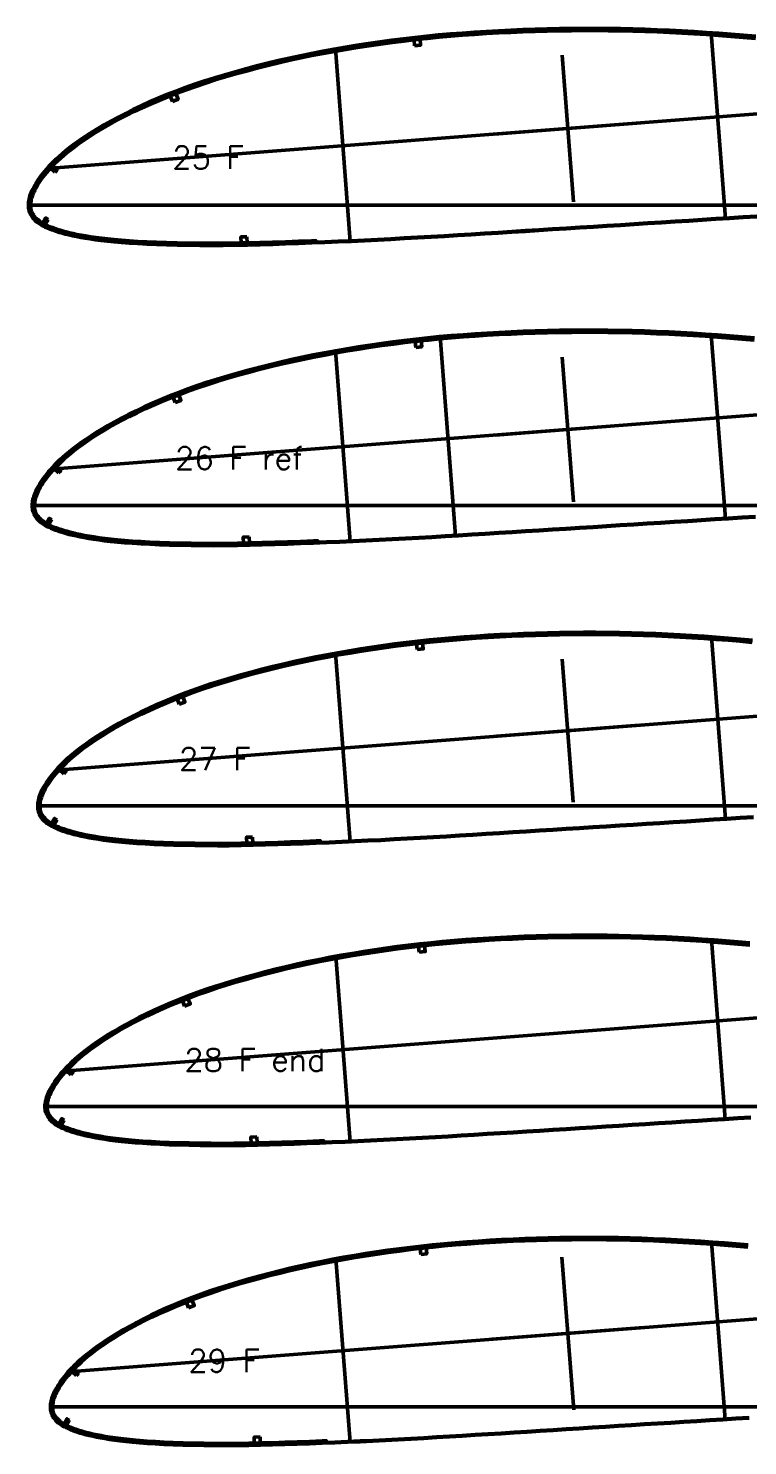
# Model space of a CAD drawing. Header units: metres. Extents: x -405 to 675, y -15418 to 133.
# Drawn here: x -359 to 120, y -5626 to -4682 of the extents above; entities that cross this region are included whole.
import ezdxf

# ---------------------------------------------------------------- set-up
doc = ezdxf.new("R2010")
doc.units = ezdxf.units.M
for name, color, linetype, lineweight in [('FoilLayer', 7, 'Continuous', 50), ('RefFoilLayer', 7, 'Continuous', 50), ('StringerLayer', 7, 'Continuous', 50), ('SubLayer', 7, 'Continuous', 50), ('TextLayer', 7, 'Continuous', 50)]:
    doc.layers.add(name, color=color, linetype=linetype, lineweight=lineweight)
doc.styles.add('MSゴシック', font='romans')

msp = doc.modelspace()

# ---------------------------------------------------------------- linework, layer by layer
at = {"layer": 'FoilLayer'}
for points in [[(124.89, -4689.15), (116.68, -4688.42), (108.48, -4687.74), (100.28, -4687.11), (92.09, -4686.53), (83.91, -4686.01), (75.74, -4685.54), (67.58, -4685.13), (59.43, -4684.78), (51.29, -4684.48), (43.15, -4684.24), (35.02, -4684.06), (26.9, -4683.93), (18.78, -4683.87), (10.67, -4683.86), (2.55, -4683.92), (-5.57, -4684.03), (-13.67, -4684.19), (-21.77, -4684.41), (-29.85, -4684.69), (-37.92, -4685.03), (-45.97, -4685.43), (-54.01, -4685.89), (-62.02, -4686.4), (-69.99, -4686.97), (-77.9, -4687.59), (-85.76, -4688.28), (-93.57, -4689.04), (-101.35, -4689.88), (-109.11, -4690.79), (-116.86, -4691.77), (-124.59, -4692.82), (-132.28, -4693.93), (-139.95, -4695.12), (-147.59, -4696.37), (-155.18, -4697.69), (-162.72, -4699.07), (-170.21, -4700.53), (-177.64, -4702.06), (-185.01, -4703.65), (-192.31, -4705.31), (-199.54, -4707.05), (-206.71, -4708.87), (-213.82, -4710.76), (-220.84, -4712.69), (-227.73, -4714.67), (-234.47, -4716.71), (-241.06, -4718.81), (-247.52, -4720.98), (-253.83, -4723.21), (-260.01, -4725.52), (-266.05, -4727.88), (-271.92, -4730.29), (-277.63, -4732.75), (-283.15, -4735.24), (-288.47, -4737.76), (-293.58, -4740.28), (-298.45, -4742.78), (-303.06, -4745.25), (-307.39, -4747.68), (-311.46, -4750.07), (-315.26, -4752.41), (-318.81, -4754.7), (-322.11, -4756.92), (-325.17, -4759.07), (-328.01, -4761.15), (-330.63, -4763.15), (-333.05, -4765.08), (-335.27, -4766.95), (-337.32, -4768.76), (-339.22, -4770.52), (-340.97, -4772.21), (-342.59, -4773.85), (-344.09, -4775.43), (-345.47, -4776.96), (-346.75, -4778.44), (-347.93, -4779.87), (-349.01, -4781.26), (-350.01, -4782.62), (-350.94, -4783.93), (-351.78, -4785.21), (-352.56, -4786.45), (-353.27, -4787.68), (-353.93, -4788.86), (-354.53, -4789.99), (-355.05, -4791.09), (-355.52, -4792.2), (-355.94, -4793.29), (-356.31, -4794.31), (-356.61, -4795.3), (-356.85, -4796.29), (-357.04, -4797.27), (-357.18, -4798.22), (-357.27, -4799.14), (-357.32, -4800.06), (-357.31, -4800.91), (-357.24, -4801.76), (-357.11, -4802.61), (-356.9, -4803.46), (-356.6, -4804.32), (-356.24, -4805.17), (-355.8, -4806), (-355.28, -4806.82), (-354.68, -4807.61), (-354, -4808.39), (-353.23, -4809.16), (-352.39, -4809.9), (-351.48, -4810.62), (-350.49, -4811.32), (-349.43, -4811.99), (-348.29, -4812.63), (-347.05, -4813.26), (-345.73, -4813.86), (-344.32, -4814.45), (-342.81, -4815.03), (-341.2, -4815.61), (-339.49, -4816.18), (-337.67, -4816.75), (-335.73, -4817.32), (-333.67, -4817.88), (-331.45, -4818.42), (-329.06, -4818.96), (-326.49, -4819.5), (-323.72, -4820.03), (-320.73, -4820.57), (-317.5, -4821.1), (-314.01, -4821.62), (-310.23, -4822.11), (-306.13, -4822.58), (-301.67, -4823.02), (-296.83, -4823.43), (-291.59, -4823.82), (-285.97, -4824.19), (-279.97, -4824.51), (-273.59, -4824.78), (-266.84, -4824.99), (-259.74, -4825.16), (-252.37, -4825.29), (-244.79, -4825.38), (-237.06, -4825.42), (-229.21, -4825.39), (-221.22, -4825.29), (-213.06, -4825.13), (-204.75, -4824.92), (-196.33, -4824.68), (-187.8, -4824.39), (-179.15, -4824.08), (-170.43, -4823.74), (-167.51, -4823.63), (-167.47, -4824.68), (-161.63, -4824.45), (-152.86, -4824.09), (-144.1, -4823.7), (-135.32, -4823.28), (-126.49, -4822.84), (-117.63, -4822.38), (-108.75, -4821.91), (-99.88, -4821.43), (-91.03, -4820.92), (-82.15, -4820.39), (-73.24, -4819.84), (-64.28, -4819.28), (-55.31, -4818.72), (-46.31, -4818.17), (-37.31, -4817.61), (-28.28, -4817.04), (-19.23, -4816.46), (-10.18, -4815.89), (-1.12, -4815.32), (7.94, -4814.75), (17, -4814.19), (26.05, -4813.62), (35.1, -4813.05), (44.16, -4812.47), (53.21, -4811.89), (62.27, -4811.32), (71.33, -4810.76), (80.39, -4810.19), (89.44, -4809.62), (98.49, -4809.04), (107.55, -4808.46), (116.59, -4807.88), (125.63, -4807.31)], [(123.99, -4889.95), (115.85, -4889.23), (107.7, -4888.55), (99.56, -4887.93), (91.43, -4887.35), (83.31, -4886.84), (75.2, -4886.37), (67.1, -4885.97), (59.01, -4885.61), (50.92, -4885.32), (42.84, -4885.08), (34.77, -4884.9), (26.71, -4884.78), (18.65, -4884.71), (10.59, -4884.7), (2.53, -4884.76), (-5.53, -4884.87), (-13.58, -4885.03), (-21.62, -4885.25), (-29.64, -4885.53), (-37.65, -4885.87), (-45.65, -4886.26), (-53.62, -4886.71), (-61.57, -4887.22), (-69.49, -4887.79), (-77.34, -4888.41), (-85.15, -4889.09), (-92.9, -4889.84), (-100.62, -4890.68), (-108.33, -4891.58), (-116.02, -4892.55), (-123.69, -4893.59), (-131.34, -4894.7), (-138.95, -4895.88), (-146.53, -4897.12), (-154.07, -4898.43), (-161.55, -4899.81), (-168.99, -4901.25), (-176.36, -4902.77), (-183.68, -4904.35), (-190.93, -4906), (-198.11, -4907.73), (-205.23, -4909.53), (-212.29, -4911.4), (-219.26, -4913.32), (-226.1, -4915.29), (-232.79, -4917.31), (-239.34, -4919.4), (-245.74, -4921.55), (-252.01, -4923.77), (-258.15, -4926.06), (-264.14, -4928.4), (-269.97, -4930.8), (-275.64, -4933.24), (-281.12, -4935.72), (-286.4, -4938.22), (-291.48, -4940.72), (-296.31, -4943.2), (-300.88, -4945.65), (-305.19, -4948.06), (-309.23, -4950.44), (-313, -4952.76), (-316.52, -4955.03), (-319.8, -4957.24), (-322.84, -4959.37), (-325.66, -4961.43), (-328.26, -4963.42), (-330.66, -4965.34), (-332.87, -4967.19), (-334.9, -4968.99), (-336.79, -4970.73), (-338.53, -4972.42), (-340.14, -4974.04), (-341.62, -4975.61), (-343, -4977.13), (-344.26, -4978.6), (-345.43, -4980.02), (-346.51, -4981.4), (-347.5, -4982.75), (-348.42, -4984.06), (-349.26, -4985.32), (-350.03, -4986.56), (-350.74, -4987.77), (-351.39, -4988.95), (-351.98, -4990.06), (-352.5, -4991.16), (-352.96, -4992.26), (-353.38, -4993.34), (-353.75, -4994.35), (-354.05, -4995.33), (-354.29, -4996.32), (-354.48, -4997.3), (-354.62, -4998.24), (-354.71, -4999.15), (-354.75, -5000.06), (-354.74, -5000.9), (-354.68, -5001.74), (-354.55, -5002.59), (-354.33, -5003.44), (-354.04, -5004.28), (-353.68, -5005.13), (-353.25, -5005.95), (-352.73, -5006.76), (-352.14, -5007.55), (-351.46, -5008.33), (-350.7, -5009.08), (-349.87, -5009.82), (-348.96, -5010.53), (-347.98, -5011.23), (-346.93, -5011.89), (-345.79, -5012.53), (-344.57, -5013.15), (-343.26, -5013.75), (-341.85, -5014.34), (-340.35, -5014.91), (-338.76, -5015.48), (-337.06, -5016.05), (-335.25, -5016.62), (-333.33, -5017.18), (-331.28, -5017.74), (-329.08, -5018.28), (-326.71, -5018.82), (-324.15, -5019.35), (-321.4, -5019.88), (-318.43, -5020.41), (-315.22, -5020.94), (-311.76, -5021.45), (-308.01, -5021.95), (-303.94, -5022.41), (-299.51, -5022.84), (-294.7, -5023.25), (-289.51, -5023.64), (-283.93, -5024.01), (-277.97, -5024.32), (-271.63, -5024.59), (-264.93, -5024.8), (-257.88, -5024.97), (-250.56, -5025.1), (-243.04, -5025.19), (-235.37, -5025.23), (-227.57, -5025.2), (-219.64, -5025.1), (-211.54, -5024.94), (-203.29, -5024.73), (-194.92, -5024.49), (-186.45, -5024.21), (-177.87, -5023.89), (-169.21, -5023.56), (-166.31, -5023.45), (-166.27, -5024.5), (-160.47, -5024.27), (-151.77, -5023.91), (-143.07, -5023.53), (-134.35, -5023.11), (-125.59, -5022.67), (-116.79, -5022.21), (-107.98, -5021.75), (-99.17, -5021.27), (-90.38, -5020.77), (-81.57, -5020.24), (-72.72, -5019.69), (-63.82, -5019.14), (-54.91, -5018.58), (-45.98, -5018.03), (-37.04, -5017.48), (-28.08, -5016.91), (-19.1, -5016.34), (-10.11, -5015.77), (-1.11, -5015.2), (7.88, -5014.64), (16.88, -5014.09), (25.86, -5013.52), (34.85, -5012.95), (43.84, -5012.38), (52.83, -5011.81), (61.82, -5011.24), (70.82, -5010.68), (79.81, -5010.11), (88.8, -5009.55), (97.79, -5008.97), (106.78, -5008.39), (115.76, -5007.82), (124.73, -5007.25)], [(122.73, -5091.09), (114.67, -5090.37), (106.61, -5089.7), (98.55, -5089.08), (90.5, -5088.51), (82.46, -5088), (74.44, -5087.54), (66.42, -5087.14), (58.41, -5086.79), (50.4, -5086.5), (42.41, -5086.26), (34.42, -5086.09), (26.43, -5085.96), (18.46, -5085.9), (10.48, -5085.89), (2.51, -5085.94), (-5.47, -5086.05), (-13.44, -5086.21), (-21.4, -5086.43), (-29.34, -5086.71), (-37.27, -5087.04), (-45.18, -5087.43), (-53.08, -5087.88), (-60.95, -5088.39), (-68.78, -5088.94), (-76.56, -5089.56), (-84.28, -5090.23), (-91.95, -5090.98), (-99.59, -5091.8), (-107.23, -5092.7), (-114.84, -5093.66), (-122.43, -5094.69), (-130, -5095.79), (-137.54, -5096.95), (-145.04, -5098.18), (-152.5, -5099.48), (-159.91, -5100.84), (-167.27, -5102.27), (-174.57, -5103.77), (-181.81, -5105.34), (-188.99, -5106.97), (-196.09, -5108.68), (-203.14, -5110.47), (-210.13, -5112.32), (-217.03, -5114.22), (-223.8, -5116.17), (-230.42, -5118.17), (-236.9, -5120.23), (-243.24, -5122.36), (-249.45, -5124.56), (-255.52, -5126.82), (-261.45, -5129.15), (-267.22, -5131.52), (-272.83, -5133.93), (-278.25, -5136.38), (-283.48, -5138.86), (-288.51, -5141.33), (-293.29, -5143.79), (-297.82, -5146.22), (-302.08, -5148.61), (-306.07, -5150.95), (-309.81, -5153.25), (-313.3, -5155.5), (-316.54, -5157.68), (-319.55, -5159.8), (-322.34, -5161.84), (-324.91, -5163.8), (-327.28, -5165.7), (-329.47, -5167.54), (-331.49, -5169.32), (-333.35, -5171.04), (-335.07, -5172.71), (-336.67, -5174.32), (-338.14, -5175.87), (-339.5, -5177.37), (-340.75, -5178.82), (-341.91, -5180.23), (-342.97, -5181.6), (-343.96, -5182.93), (-344.86, -5184.23), (-345.69, -5185.48), (-346.45, -5186.7), (-347.16, -5187.9), (-347.81, -5189.06), (-348.39, -5190.17), (-348.9, -5191.25), (-349.36, -5192.34), (-349.78, -5193.41), (-350.14, -5194.41), (-350.44, -5195.38), (-350.67, -5196.36), (-350.86, -5197.33), (-351, -5198.26), (-351.09, -5199.16), (-351.13, -5200.06), (-351.12, -5200.89), (-351.06, -5201.72), (-350.92, -5202.56), (-350.72, -5203.4), (-350.43, -5204.23), (-350.07, -5205.07), (-349.64, -5205.88), (-349.13, -5206.68), (-348.55, -5207.47), (-347.88, -5208.23), (-347.12, -5208.98), (-346.3, -5209.71), (-345.4, -5210.41), (-344.43, -5211.1), (-343.39, -5211.76), (-342.27, -5212.39), (-341.06, -5213), (-339.76, -5213.6), (-338.37, -5214.18), (-336.89, -5214.75), (-335.31, -5215.31), (-333.63, -5215.87), (-331.84, -5216.44), (-329.94, -5216.99), (-327.91, -5217.54), (-325.73, -5218.08), (-323.38, -5218.61), (-320.85, -5219.14), (-318.13, -5219.66), (-315.19, -5220.19), (-312.02, -5220.71), (-308.59, -5221.22), (-304.87, -5221.71), (-300.84, -5222.17), (-296.46, -5222.59), (-291.7, -5223), (-286.56, -5223.39), (-281.04, -5223.75), (-275.14, -5224.06), (-268.87, -5224.32), (-262.23, -5224.53), (-255.26, -5224.7), (-248.01, -5224.83), (-240.57, -5224.92), (-232.97, -5224.96), (-225.26, -5224.93), (-217.41, -5224.83), (-209.39, -5224.67), (-201.22, -5224.46), (-192.94, -5224.23), (-184.56, -5223.95), (-176.07, -5223.64), (-167.49, -5223.31), (-164.62, -5223.2), (-164.58, -5224.25), (-158.84, -5224.02), (-150.22, -5223.67), (-141.61, -5223.29), (-132.98, -5222.87), (-124.31, -5222.44), (-115.6, -5221.98), (-106.88, -5221.52), (-98.16, -5221.05), (-89.46, -5220.55), (-80.74, -5220.03), (-71.98, -5219.49), (-63.18, -5218.94), (-54.35, -5218.39), (-45.51, -5217.85), (-36.66, -5217.3), (-27.79, -5216.74), (-18.9, -5216.17), (-10, -5215.61), (-1.1, -5215.05), (7.8, -5214.49), (16.7, -5213.94), (25.6, -5213.38), (34.49, -5212.82), (43.39, -5212.25), (52.29, -5211.68), (61.2, -5211.12), (70.1, -5210.56), (79, -5210.01), (87.9, -5209.44), (96.8, -5208.88), (105.69, -5208.3), (114.58, -5207.73), (123.46, -5207.17)], [(121.05, -5292.6), (113.1, -5291.89), (105.14, -5291.23), (97.2, -5290.62), (89.26, -5290.06), (81.33, -5289.56), (73.42, -5289.1), (65.51, -5288.71), (57.6, -5288.36), (49.71, -5288.08), (41.83, -5287.84), (33.94, -5287.67), (26.07, -5287.55), (18.2, -5287.48), (10.34, -5287.48), (2.47, -5287.53), (-5.39, -5287.63), (-13.25, -5287.79), (-21.1, -5288.01), (-28.94, -5288.28), (-36.76, -5288.61), (-44.56, -5289), (-52.35, -5289.44), (-60.11, -5289.93), (-67.83, -5290.48), (-75.51, -5291.09), (-83.12, -5291.76), (-90.69, -5292.49), (-98.23, -5293.3), (-105.75, -5294.19), (-113.26, -5295.14), (-120.75, -5296.15), (-128.21, -5297.23), (-135.65, -5298.38), (-143.05, -5299.6), (-150.4, -5300.88), (-157.71, -5302.22), (-164.97, -5303.63), (-172.17, -5305.11), (-179.32, -5306.65), (-186.39, -5308.27), (-193.4, -5309.95), (-200.35, -5311.71), (-207.25, -5313.54), (-214.05, -5315.42), (-220.72, -5317.34), (-227.26, -5319.31), (-233.65, -5321.34), (-239.9, -5323.45), (-246.02, -5325.61), (-252.01, -5327.85), (-257.86, -5330.14), (-263.55, -5332.47), (-269.08, -5334.86), (-274.43, -5337.27), (-279.59, -5339.71), (-284.54, -5342.16), (-289.26, -5344.58), (-293.73, -5346.97), (-297.93, -5349.33), (-301.87, -5351.64), (-305.56, -5353.91), (-308.99, -5356.13), (-312.19, -5358.28), (-315.16, -5360.36), (-317.91, -5362.38), (-320.45, -5364.32), (-322.79, -5366.19), (-324.94, -5368), (-326.93, -5369.75), (-328.77, -5371.45), (-330.47, -5373.1), (-332.04, -5374.68), (-333.49, -5376.21), (-334.83, -5377.69), (-336.07, -5379.13), (-337.21, -5380.52), (-338.26, -5381.87), (-339.23, -5383.18), (-340.12, -5384.45), (-340.94, -5385.69), (-341.69, -5386.89), (-342.38, -5388.08), (-343.02, -5389.22), (-343.6, -5390.31), (-344.1, -5391.38), (-344.56, -5392.46), (-344.97, -5393.51), (-345.32, -5394.5), (-345.62, -5395.45), (-345.85, -5396.41), (-346.03, -5397.37), (-346.17, -5398.28), (-346.26, -5399.17), (-346.3, -5400.06), (-346.29, -5400.87), (-346.23, -5401.7), (-346.1, -5402.52), (-345.89, -5403.34), (-345.61, -5404.17), (-345.26, -5404.99), (-344.83, -5405.79), (-344.34, -5406.58), (-343.76, -5407.35), (-343.1, -5408.1), (-342.36, -5408.84), (-341.54, -5409.56), (-340.66, -5410.25), (-339.71, -5410.93), (-338.68, -5411.58), (-337.57, -5412.2), (-336.38, -5412.81), (-335.1, -5413.39), (-333.73, -5413.96), (-332.27, -5414.53), (-330.71, -5415.08), (-329.05, -5415.64), (-327.29, -5416.19), (-325.41, -5416.74), (-323.41, -5417.28), (-321.26, -5417.81), (-318.95, -5418.34), (-316.45, -5418.85), (-313.77, -5419.37), (-310.87, -5419.89), (-307.74, -5420.4), (-304.36, -5420.91), (-300.7, -5421.39), (-296.72, -5421.84), (-292.4, -5422.26), (-287.71, -5422.66), (-282.63, -5423.05), (-277.19, -5423.4), (-271.37, -5423.71), (-265.18, -5423.97), (-258.64, -5424.18), (-251.76, -5424.34), (-244.62, -5424.47), (-237.27, -5424.56), (-229.78, -5424.6), (-222.17, -5424.57), (-214.43, -5424.47), (-206.52, -5424.31), (-198.46, -5424.11), (-190.3, -5423.87), (-182.03, -5423.6), (-173.65, -5423.29), (-165.2, -5422.97), (-162.36, -5422.86), (-162.32, -5423.91), (-156.67, -5423.68), (-148.17, -5423.34), (-139.67, -5422.96), (-131.16, -5422.55), (-122.61, -5422.12), (-114.02, -5421.68), (-105.41, -5421.22), (-96.82, -5420.75), (-88.23, -5420.27), (-79.63, -5419.75), (-70.99, -5419.22), (-62.31, -5418.67), (-53.61, -5418.13), (-44.89, -5417.6), (-36.16, -5417.05), (-27.41, -5416.5), (-18.64, -5415.94), (-9.87, -5415.39), (-1.09, -5414.83), (7.69, -5414.29), (16.48, -5413.74), (25.25, -5413.19), (34.02, -5412.64), (42.8, -5412.07), (51.58, -5411.52), (60.36, -5410.96), (69.14, -5410.41), (77.92, -5409.86), (86.69, -5409.31), (95.47, -5408.75), (104.24, -5408.18), (113.01, -5407.62), (121.77, -5407.07)], [(119.79, -5493.74), (111.92, -5493.03), (104.05, -5492.38), (96.19, -5491.78), (88.33, -5491.22), (80.49, -5490.72), (72.65, -5490.27), (64.82, -5489.88), (57, -5489.54), (49.19, -5489.26), (41.39, -5489.03), (33.59, -5488.85), (25.8, -5488.73), (18.01, -5488.67), (10.23, -5488.66), (2.45, -5488.71), (-5.34, -5488.82), (-13.11, -5488.98), (-20.88, -5489.19), (-28.63, -5489.46), (-36.37, -5489.79), (-44.09, -5490.17), (-51.8, -5490.61), (-59.48, -5491.1), (-67.13, -5491.64), (-74.72, -5492.24), (-82.26, -5492.9), (-89.74, -5493.63), (-97.2, -5494.43), (-104.65, -5495.31), (-112.08, -5496.25), (-119.49, -5497.25), (-126.88, -5498.32), (-134.23, -5499.46), (-141.55, -5500.66), (-148.83, -5501.92), (-156.07, -5503.25), (-163.25, -5504.65), (-170.38, -5506.11), (-177.44, -5507.64), (-184.45, -5509.24), (-191.38, -5510.9), (-198.26, -5512.65), (-205.08, -5514.46), (-211.82, -5516.31), (-218.42, -5518.21), (-224.88, -5520.16), (-231.21, -5522.18), (-237.4, -5524.26), (-243.45, -5526.4), (-249.38, -5528.61), (-255.17, -5530.88), (-260.8, -5533.19), (-266.27, -5535.55), (-271.57, -5537.94), (-276.67, -5540.36), (-281.57, -5542.77), (-286.24, -5545.17), (-290.66, -5547.54), (-294.82, -5549.87), (-298.72, -5552.16), (-302.36, -5554.41), (-305.77, -5556.6), (-308.93, -5558.73), (-311.87, -5560.79), (-314.59, -5562.78), (-317.1, -5564.7), (-319.42, -5566.55), (-321.55, -5568.34), (-323.52, -5570.08), (-325.33, -5571.76), (-327.02, -5573.39), (-328.57, -5574.96), (-330.01, -5576.47), (-331.33, -5577.94), (-332.55, -5579.35), (-333.68, -5580.73), (-334.72, -5582.07), (-335.68, -5583.36), (-336.56, -5584.62), (-337.38, -5585.84), (-338.12, -5587.04), (-338.8, -5588.21), (-339.44, -5589.34), (-340.01, -5590.42), (-340.51, -5591.47), (-340.95, -5592.54), (-341.36, -5593.58), (-341.71, -5594.56), (-342, -5595.5), (-342.23, -5596.45), (-342.41, -5597.39), (-342.55, -5598.3), (-342.63, -5599.18), (-342.67, -5600.06), (-342.67, -5600.86), (-342.61, -5601.68), (-342.48, -5602.49), (-342.27, -5603.3), (-342, -5604.12), (-341.65, -5604.93), (-341.23, -5605.72), (-340.74, -5606.5), (-340.16, -5607.26), (-339.51, -5608.01), (-338.78, -5608.74), (-337.98, -5609.45), (-337.1, -5610.14), (-336.16, -5610.8), (-335.14, -5611.44), (-334.05, -5612.06), (-332.87, -5612.66), (-331.6, -5613.24), (-330.25, -5613.8), (-328.8, -5614.36), (-327.26, -5614.91), (-325.62, -5615.46), (-323.88, -5616.01), (-322.02, -5616.55), (-320.04, -5617.09), (-317.91, -5617.61), (-315.62, -5618.13), (-313.15, -5618.64), (-310.5, -5619.15), (-307.63, -5619.67), (-304.53, -5620.18), (-301.19, -5620.67), (-297.56, -5621.15), (-293.63, -5621.6), (-289.35, -5622.02), (-284.71, -5622.41), (-279.69, -5622.79), (-274.3, -5623.14), (-268.54, -5623.45), (-262.42, -5623.7), (-255.95, -5623.91), (-249.14, -5624.07), (-242.07, -5624.2), (-234.8, -5624.29), (-227.39, -5624.32), (-219.86, -5624.3), (-212.19, -5624.2), (-204.37, -5624.04), (-196.4, -5623.84), (-188.32, -5623.61), (-180.13, -5623.34), (-171.85, -5623.03), (-163.48, -5622.71), (-160.67, -5622.6), (-160.63, -5623.65), (-155.03, -5623.43), (-146.62, -5623.09), (-138.22, -5622.72), (-129.8, -5622.32), (-121.33, -5621.89), (-112.83, -5621.45), (-104.32, -5620.99), (-95.81, -5620.53), (-87.31, -5620.05), (-78.8, -5619.54), (-70.25, -5619.01), (-61.66, -5618.47), (-53.05, -5617.94), (-44.42, -5617.41), (-35.79, -5616.87), (-27.13, -5616.32), (-18.45, -5615.77), (-9.76, -5615.22), (-1.08, -5614.67), (7.61, -5614.13), (16.3, -5613.59), (24.98, -5613.05), (33.66, -5612.5), (42.35, -5611.94), (51.04, -5611.39), (59.73, -5610.84), (68.42, -5610.3), (77.11, -5609.76), (85.79, -5609.21), (94.47, -5608.65), (103.16, -5608.09), (111.83, -5607.54), (120.5, -5606.99)]]:
    msp.add_lwpolyline(points, dxfattribs=at)
at = {"layer": 'RefFoilLayer'}
for points in [[(125.02, -4687.66), (116.81, -4686.92), (108.59, -4686.24), (100.39, -4685.61), (92.19, -4685.03), (84, -4684.51), (75.82, -4684.05), (67.65, -4683.63), (59.49, -4683.28), (51.33, -4682.98), (43.18, -4682.74), (35.04, -4682.56), (26.91, -4682.43), (18.78, -4682.37), (10.66, -4682.36), (2.53, -4682.42), (-5.6, -4682.53), (-13.72, -4682.69), (-21.82, -4682.91), (-29.92, -4683.19), (-38, -4683.53), (-46.06, -4683.93), (-54.1, -4684.39), (-62.12, -4684.9), (-70.1, -4685.47), (-78.03, -4686.1), (-85.91, -4686.79), (-93.73, -4687.55), (-101.52, -4688.39), (-109.3, -4689.3), (-117.06, -4690.28), (-124.8, -4691.33), (-132.51, -4692.45), (-140.2, -4693.64), (-147.84, -4694.89), (-155.45, -4696.21), (-163, -4697.6), (-170.51, -4699.06), (-177.95, -4700.59), (-185.34, -4702.19), (-192.66, -4703.85), (-199.91, -4705.6), (-207.09, -4707.42), (-214.22, -4709.31), (-221.26, -4711.25), (-228.17, -4713.23), (-234.93, -4715.28), (-241.54, -4717.39), (-248.02, -4719.56), (-254.36, -4721.81), (-260.56, -4724.12), (-266.61, -4726.49), (-272.52, -4728.91), (-278.24, -4731.38), (-283.79, -4733.89), (-289.13, -4736.42), (-294.27, -4738.95), (-299.16, -4741.46), (-303.79, -4743.94), (-308.15, -4746.39), (-312.25, -4748.79), (-316.08, -4751.15), (-319.65, -4753.45), (-322.97, -4755.69), (-326.06, -4757.86), (-328.92, -4759.95), (-331.57, -4761.98), (-334.01, -4763.93), (-336.26, -4765.82), (-338.34, -4767.66), (-340.26, -4769.44), (-342.04, -4771.15), (-343.68, -4772.82), (-345.2, -4774.42), (-346.61, -4775.98), (-347.91, -4777.48), (-349.11, -4778.95), (-350.22, -4780.37), (-351.24, -4781.76), (-352.19, -4783.1), (-353.06, -4784.42), (-353.85, -4785.7), (-354.58, -4786.95), (-355.26, -4788.16), (-355.88, -4789.35), (-356.43, -4790.51), (-356.91, -4791.66), (-357.35, -4792.78), (-357.75, -4793.87), (-358.07, -4794.95), (-358.33, -4796.01), (-358.52, -4797.06), (-358.68, -4798.08), (-358.77, -4799.08), (-358.82, -4800.06), (-358.8, -4801.03), (-358.72, -4802), (-358.56, -4802.98), (-358.31, -4803.95), (-357.98, -4804.92), (-357.56, -4805.87), (-357.06, -4806.81), (-356.48, -4807.72), (-355.81, -4808.61), (-355.05, -4809.46), (-354.22, -4810.28), (-353.32, -4811.08), (-352.34, -4811.85), (-351.29, -4812.58), (-350.17, -4813.29), (-348.96, -4813.97), (-347.68, -4814.62), (-346.31, -4815.24), (-344.86, -4815.85), (-343.31, -4816.44), (-341.68, -4817.03), (-339.94, -4817.61), (-338.09, -4818.19), (-336.13, -4818.76), (-334.03, -4819.33), (-331.78, -4819.89), (-329.37, -4820.43), (-326.77, -4820.97), (-323.98, -4821.51), (-320.97, -4822.05), (-317.72, -4822.58), (-314.2, -4823.1), (-310.4, -4823.6), (-306.27, -4824.07), (-301.8, -4824.51), (-296.94, -4824.93), (-291.69, -4825.32), (-286.05, -4825.69), (-280.03, -4826.01), (-273.63, -4826.27), (-266.87, -4826.49), (-259.77, -4826.66), (-252.39, -4826.79), (-244.8, -4826.88), (-237.06, -4826.92), (-229.19, -4826.89), (-221.19, -4826.79), (-213.02, -4826.63), (-204.71, -4826.42), (-196.28, -4826.18), (-187.74, -4825.89), (-179.1, -4825.58), (-170.37, -4825.24), (-161.61, -4824.9), (-152.84, -4824.54), (-144.08, -4824.15), (-135.29, -4823.73), (-126.47, -4823.29), (-117.61, -4822.83), (-108.73, -4822.36), (-99.86, -4821.87), (-91, -4821.37), (-82.13, -4820.84), (-73.21, -4820.29), (-64.26, -4819.73), (-55.28, -4819.17), (-46.28, -4818.62), (-37.28, -4818.06), (-28.25, -4817.49), (-19.21, -4816.91), (-10.15, -4816.34), (-1.09, -4815.77), (7.97, -4815.2), (17.03, -4814.64), (26.08, -4814.07), (35.13, -4813.5), (44.18, -4812.92), (53.24, -4812.34), (62.3, -4811.77), (71.36, -4811.21), (80.42, -4810.64), (89.47, -4810.07), (98.52, -4809.49), (107.58, -4808.91), (116.62, -4808.33), (125.65, -4807.76)], [(124.13, -4888.46), (115.97, -4887.73), (107.82, -4887.06), (99.67, -4886.43), (91.53, -4885.86), (83.4, -4885.34), (75.28, -4884.87), (67.17, -4884.47), (59.06, -4884.11), (50.96, -4883.82), (42.88, -4883.58), (34.79, -4883.4), (26.72, -4883.28), (18.65, -4883.21), (10.58, -4883.2), (2.51, -4883.26), (-5.56, -4883.37), (-13.62, -4883.53), (-21.67, -4883.75), (-29.7, -4884.03), (-37.72, -4884.37), (-45.73, -4884.76), (-53.72, -4885.22), (-61.68, -4885.73), (-69.6, -4886.29), (-77.48, -4886.91), (-85.29, -4887.6), (-93.06, -4888.35), (-100.79, -4889.19), (-108.52, -4890.09), (-116.22, -4891.07), (-123.91, -4892.11), (-131.57, -4893.22), (-139.19, -4894.4), (-146.79, -4895.64), (-154.34, -4896.95), (-161.84, -4898.33), (-169.29, -4899.78), (-176.68, -4901.3), (-184.02, -4902.89), (-191.28, -4904.54), (-198.48, -4906.27), (-205.61, -4908.08), (-212.69, -4909.96), (-219.68, -4911.88), (-226.53, -4913.86), (-233.25, -4915.88), (-239.81, -4917.98), (-246.24, -4920.14), (-252.54, -4922.37), (-258.69, -4924.66), (-264.71, -4927.02), (-270.57, -4929.42), (-276.25, -4931.87), (-281.76, -4934.36), (-287.07, -4936.87), (-292.16, -4939.38), (-297.02, -4941.88), (-301.62, -4944.34), (-305.95, -4946.77), (-310.01, -4949.16), (-313.82, -4951.5), (-317.36, -4953.79), (-320.66, -4956.01), (-323.73, -4958.16), (-326.57, -4960.24), (-329.2, -4962.25), (-331.62, -4964.19), (-333.86, -4966.07), (-335.92, -4967.89), (-337.83, -4969.66), (-339.59, -4971.36), (-341.23, -4973.01), (-342.74, -4974.6), (-344.13, -4976.15), (-345.42, -4977.65), (-346.61, -4979.1), (-347.71, -4980.51), (-348.73, -4981.89), (-349.67, -4983.23), (-350.53, -4984.53), (-351.32, -4985.8), (-352.05, -4987.04), (-352.72, -4988.25), (-353.34, -4989.42), (-353.89, -4990.58), (-354.36, -4991.72), (-354.79, -4992.83), (-355.19, -4993.92), (-355.51, -4994.98), (-355.76, -4996.04), (-355.96, -4997.08), (-356.11, -4998.09), (-356.21, -4999.09), (-356.25, -5000.06), (-356.24, -5001.02), (-356.16, -5001.99), (-356, -5002.96), (-355.75, -5003.93), (-355.42, -5004.89), (-355.01, -5005.83), (-354.51, -5006.76), (-353.93, -5007.67), (-353.26, -5008.55), (-352.52, -5009.39), (-351.69, -5010.21), (-350.79, -5011), (-349.82, -5011.76), (-348.78, -5012.49), (-347.66, -5013.2), (-346.47, -5013.87), (-345.19, -5014.52), (-343.83, -5015.13), (-342.39, -5015.74), (-340.86, -5016.32), (-339.24, -5016.91), (-337.51, -5017.48), (-335.68, -5018.06), (-333.72, -5018.63), (-331.64, -5019.19), (-329.41, -5019.75), (-327.01, -5020.29), (-324.44, -5020.82), (-321.66, -5021.35), (-318.67, -5021.89), (-315.45, -5022.42), (-311.96, -5022.94), (-308.18, -5023.44), (-304.08, -5023.9), (-299.64, -5024.34), (-294.81, -5024.75), (-289.6, -5025.14), (-284.01, -5025.5), (-278.03, -5025.82), (-271.68, -5026.09), (-264.96, -5026.3), (-257.91, -5026.47), (-250.58, -5026.6), (-243.05, -5026.69), (-235.36, -5026.73), (-227.55, -5026.7), (-219.61, -5026.6), (-211.5, -5026.44), (-203.24, -5026.23), (-194.87, -5025.99), (-186.4, -5025.71), (-177.82, -5025.39), (-169.16, -5025.06), (-160.45, -5024.72), (-151.75, -5024.36), (-143.05, -5023.98), (-134.33, -5023.56), (-125.57, -5023.12), (-116.77, -5022.66), (-107.95, -5022.2), (-99.14, -5021.72), (-90.35, -5021.22), (-81.54, -5020.69), (-72.69, -5020.14), (-63.8, -5019.58), (-54.89, -5019.03), (-45.95, -5018.48), (-37.01, -5017.93), (-28.05, -5017.36), (-19.07, -5016.79), (-10.08, -5016.22), (-1.08, -5015.65), (7.91, -5015.09), (16.9, -5014.53), (25.89, -5013.97), (34.88, -5013.4), (43.87, -5012.83), (52.86, -5012.26), (61.85, -5011.69), (70.85, -5011.13), (79.84, -5010.56), (88.83, -5009.99), (97.82, -5009.42), (106.81, -5008.84), (115.79, -5008.27), (124.75, -5007.7)], [(122.86, -5089.59), (114.79, -5088.87), (106.72, -5088.2), (98.66, -5087.59), (90.6, -5087.02), (82.55, -5086.5), (74.51, -5086.05), (66.48, -5085.64), (58.46, -5085.29), (50.45, -5085), (42.44, -5084.76), (34.44, -5084.59), (26.45, -5084.46), (18.46, -5084.4), (10.47, -5084.39), (2.49, -5084.44), (-5.5, -5084.55), (-13.48, -5084.71), (-21.45, -5084.93), (-29.4, -5085.21), (-37.34, -5085.54), (-45.27, -5085.94), (-53.17, -5086.38), (-61.05, -5086.89), (-68.9, -5087.45), (-76.69, -5088.06), (-84.42, -5088.74), (-92.11, -5089.49), (-99.77, -5090.31), (-107.41, -5091.21), (-115.04, -5092.17), (-122.65, -5093.21), (-130.23, -5094.3), (-137.78, -5095.47), (-145.29, -5096.7), (-152.77, -5098), (-160.19, -5099.37), (-167.57, -5100.8), (-174.89, -5102.3), (-182.14, -5103.87), (-189.34, -5105.51), (-196.46, -5107.23), (-203.52, -5109.02), (-210.53, -5110.87), (-217.44, -5112.78), (-224.23, -5114.73), (-230.87, -5116.74), (-237.38, -5118.81), (-243.74, -5120.95), (-249.97, -5123.16), (-256.06, -5125.43), (-262.02, -5127.76), (-267.82, -5130.14), (-273.45, -5132.57), (-278.89, -5135.03), (-284.15, -5137.51), (-289.19, -5140), (-294, -5142.47), (-298.55, -5144.91), (-302.84, -5147.31), (-306.86, -5149.68), (-310.62, -5151.99), (-314.13, -5154.26), (-317.4, -5156.46), (-320.44, -5158.59), (-323.25, -5160.65), (-325.85, -5162.63), (-328.25, -5164.55), (-330.46, -5166.41), (-332.51, -5168.22), (-334.39, -5169.96), (-336.14, -5171.65), (-337.76, -5173.28), (-339.25, -5174.86), (-340.63, -5176.39), (-341.91, -5177.87), (-343.09, -5179.31), (-344.18, -5180.71), (-345.18, -5182.07), (-346.11, -5183.4), (-346.97, -5184.68), (-347.75, -5185.94), (-348.47, -5187.17), (-349.13, -5188.37), (-349.75, -5189.53), (-350.29, -5190.67), (-350.76, -5191.8), (-351.19, -5192.9), (-351.58, -5193.98), (-351.9, -5195.04), (-352.15, -5196.08), (-352.34, -5197.11), (-352.49, -5198.11), (-352.59, -5199.09), (-352.63, -5200.06), (-352.61, -5201.01), (-352.54, -5201.97), (-352.38, -5202.93), (-352.13, -5203.89), (-351.8, -5204.84), (-351.4, -5205.77), (-350.9, -5206.69), (-350.33, -5207.59), (-349.67, -5208.46), (-348.93, -5209.3), (-348.11, -5210.11), (-347.23, -5210.89), (-346.27, -5211.64), (-345.23, -5212.37), (-344.13, -5213.06), (-342.94, -5213.73), (-341.68, -5214.37), (-340.34, -5214.98), (-338.91, -5215.58), (-337.39, -5216.16), (-335.79, -5216.73), (-334.08, -5217.31), (-332.26, -5217.87), (-330.33, -5218.44), (-328.26, -5219), (-326.06, -5219.55), (-323.69, -5220.08), (-321.14, -5220.61), (-318.39, -5221.14), (-315.43, -5221.67), (-312.24, -5222.19), (-308.78, -5222.71), (-305.04, -5223.2), (-300.99, -5223.66), (-296.59, -5224.09), (-291.82, -5224.5), (-286.66, -5224.88), (-281.12, -5225.24), (-275.2, -5225.56), (-268.92, -5225.82), (-262.27, -5226.03), (-255.29, -5226.2), (-248.03, -5226.33), (-240.57, -5226.42), (-232.97, -5226.46), (-225.24, -5226.43), (-217.38, -5226.33), (-209.35, -5226.17), (-201.18, -5225.96), (-192.89, -5225.72), (-184.5, -5225.45), (-176.01, -5225.14), (-167.44, -5224.81), (-158.82, -5224.47), (-150.2, -5224.12), (-141.59, -5223.74), (-132.96, -5223.32), (-124.29, -5222.89), (-115.58, -5222.43), (-106.85, -5221.97), (-98.14, -5221.5), (-89.43, -5221), (-80.71, -5220.48), (-71.95, -5219.94), (-63.15, -5219.39), (-54.33, -5218.84), (-45.49, -5218.3), (-36.64, -5217.75), (-27.77, -5217.18), (-18.87, -5216.62), (-9.98, -5216.05), (-1.07, -5215.49), (7.83, -5214.94), (16.73, -5214.39), (25.63, -5213.83), (34.52, -5213.27), (43.42, -5212.7), (52.32, -5212.13), (61.22, -5211.57), (70.13, -5211.01), (79.03, -5210.46), (87.93, -5209.89), (96.82, -5209.32), (105.72, -5208.75), (114.61, -5208.18), (123.49, -5207.62)], [(121.18, -5291.11), (113.22, -5290.4), (105.26, -5289.74), (97.3, -5289.12), (89.36, -5288.57), (81.42, -5288.06), (73.49, -5287.61), (65.57, -5287.21), (57.66, -5286.86), (49.76, -5286.58), (41.86, -5286.34), (33.97, -5286.17), (26.08, -5286.05), (18.21, -5285.98), (10.33, -5285.98), (2.45, -5286.03), (-5.42, -5286.13), (-13.29, -5286.29), (-21.15, -5286.51), (-29, -5286.78), (-36.83, -5287.11), (-44.65, -5287.5), (-52.44, -5287.94), (-60.22, -5288.44), (-67.95, -5288.99), (-75.64, -5289.6), (-83.27, -5290.26), (-90.85, -5291), (-98.4, -5291.81), (-105.94, -5292.7), (-113.47, -5293.65), (-120.97, -5294.67), (-128.44, -5295.75), (-135.89, -5296.9), (-143.3, -5298.12), (-150.67, -5299.4), (-158, -5300.75), (-165.27, -5302.16), (-172.49, -5303.64), (-179.65, -5305.19), (-186.74, -5306.81), (-193.77, -5308.5), (-200.73, -5310.26), (-207.64, -5312.09), (-214.46, -5313.97), (-221.16, -5315.9), (-227.71, -5317.88), (-234.12, -5319.92), (-240.4, -5322.03), (-246.54, -5324.21), (-252.56, -5326.45), (-258.43, -5328.75), (-264.15, -5331.1), (-269.7, -5333.49), (-275.07, -5335.92), (-280.26, -5338.37), (-285.23, -5340.82), (-289.97, -5343.26), (-294.46, -5345.66), (-298.69, -5348.03), (-302.66, -5350.37), (-306.37, -5352.65), (-309.83, -5354.88), (-313.05, -5357.05), (-316.05, -5359.15), (-318.82, -5361.18), (-321.38, -5363.14), (-323.75, -5365.04), (-325.94, -5366.87), (-327.95, -5368.65), (-329.81, -5370.38), (-331.53, -5372.04), (-333.13, -5373.65), (-334.6, -5375.21), (-335.97, -5376.71), (-337.23, -5378.18), (-338.39, -5379.6), (-339.46, -5380.98), (-340.45, -5382.32), (-341.37, -5383.62), (-342.21, -5384.89), (-342.99, -5386.14), (-343.69, -5387.35), (-344.35, -5388.53), (-344.96, -5389.67), (-345.49, -5390.8), (-345.95, -5391.91), (-346.38, -5393), (-346.76, -5394.06), (-347.08, -5395.1), (-347.32, -5396.13), (-347.51, -5397.15), (-347.66, -5398.14), (-347.76, -5399.11), (-347.8, -5400.06), (-347.78, -5401), (-347.71, -5401.94), (-347.55, -5402.89), (-347.31, -5403.83), (-346.99, -5404.77), (-346.58, -5405.69), (-346.1, -5406.6), (-345.53, -5407.49), (-344.88, -5408.34), (-344.15, -5409.17), (-343.35, -5409.97), (-342.47, -5410.74), (-341.52, -5411.48), (-340.5, -5412.2), (-339.41, -5412.89), (-338.25, -5413.54), (-337, -5414.17), (-335.67, -5414.78), (-334.27, -5415.36), (-332.77, -5415.94), (-331.19, -5416.51), (-329.5, -5417.07), (-327.71, -5417.63), (-325.8, -5418.19), (-323.77, -5418.74), (-321.59, -5419.28), (-319.25, -5419.8), (-316.74, -5420.33), (-314.03, -5420.85), (-311.11, -5421.37), (-307.96, -5421.89), (-304.55, -5422.4), (-300.87, -5422.88), (-296.87, -5423.33), (-292.53, -5423.76), (-287.82, -5424.16), (-282.73, -5424.54), (-277.27, -5424.9), (-271.43, -5425.21), (-265.23, -5425.47), (-258.68, -5425.67), (-251.79, -5425.84), (-244.63, -5425.97), (-237.28, -5426.06), (-229.78, -5426.1), (-222.15, -5426.07), (-214.4, -5425.97), (-206.48, -5425.81), (-198.42, -5425.61), (-190.25, -5425.37), (-181.98, -5425.1), (-173.6, -5424.79), (-165.14, -5424.47), (-156.65, -5424.13), (-148.15, -5423.79), (-139.65, -5423.41), (-131.14, -5423), (-122.59, -5422.57), (-114, -5422.13), (-105.39, -5421.67), (-96.79, -5421.2), (-88.2, -5420.72), (-79.6, -5420.2), (-70.96, -5419.67), (-62.28, -5419.12), (-53.58, -5418.58), (-44.86, -5418.04), (-36.13, -5417.5), (-27.39, -5416.95), (-18.62, -5416.39), (-9.84, -5415.83), (-1.06, -5415.28), (7.72, -5414.73), (16.5, -5414.19), (25.28, -5413.64), (34.05, -5413.08), (42.83, -5412.52), (51.61, -5411.96), (60.38, -5411.41), (69.17, -5410.86), (77.95, -5410.31), (86.72, -5409.76), (95.5, -5409.2), (104.27, -5408.63), (113.04, -5408.07), (121.79, -5407.52)], [(119.92, -5492.24), (112.04, -5491.54), (104.16, -5490.88), (96.29, -5490.28), (88.43, -5489.73), (80.57, -5489.22), (72.73, -5488.78), (64.89, -5488.38), (57.06, -5488.04), (49.24, -5487.76), (41.42, -5487.53), (33.61, -5487.35), (25.81, -5487.23), (18.02, -5487.17), (10.22, -5487.16), (2.43, -5487.21), (-5.37, -5487.32), (-13.16, -5487.48), (-20.93, -5487.69), (-28.7, -5487.96), (-36.45, -5488.29), (-44.18, -5488.67), (-51.9, -5489.11), (-59.59, -5489.6), (-67.24, -5490.15), (-74.85, -5490.75), (-82.4, -5491.41), (-89.9, -5492.14), (-97.38, -5492.94), (-104.84, -5493.82), (-112.28, -5494.76), (-119.71, -5495.77), (-127.11, -5496.84), (-134.48, -5497.98), (-141.81, -5499.18), (-149.1, -5500.45), (-156.35, -5501.78), (-163.55, -5503.18), (-170.69, -5504.65), (-177.78, -5506.18), (-184.8, -5507.78), (-191.75, -5509.45), (-198.64, -5511.2), (-205.48, -5513.01), (-212.23, -5514.87), (-218.85, -5516.78), (-225.34, -5518.73), (-231.69, -5520.76), (-237.9, -5522.84), (-243.98, -5525), (-249.92, -5527.21), (-255.74, -5529.49), (-261.4, -5531.81), (-266.89, -5534.18), (-272.21, -5536.59), (-277.34, -5539.01), (-282.26, -5541.44), (-286.95, -5543.85), (-291.39, -5546.23), (-295.58, -5548.58), (-299.51, -5550.88), (-303.18, -5553.14), (-306.6, -5555.35), (-309.79, -5557.5), (-312.75, -5559.58), (-315.5, -5561.59), (-318.04, -5563.53), (-320.38, -5565.4), (-322.54, -5567.22), (-324.54, -5568.98), (-326.38, -5570.68), (-328.08, -5572.33), (-329.66, -5573.92), (-331.12, -5575.46), (-332.47, -5576.96), (-333.71, -5578.4), (-334.87, -5579.81), (-335.93, -5581.17), (-336.91, -5582.5), (-337.81, -5583.79), (-338.65, -5585.05), (-339.41, -5586.28), (-340.11, -5587.48), (-340.76, -5588.64), (-341.36, -5589.78), (-341.89, -5590.9), (-342.35, -5592), (-342.77, -5593.07), (-343.15, -5594.12), (-343.46, -5595.15), (-343.7, -5596.17), (-343.89, -5597.18), (-344.04, -5598.16), (-344.13, -5599.12), (-344.17, -5600.06), (-344.16, -5600.99), (-344.09, -5601.92), (-343.93, -5602.86), (-343.69, -5603.79), (-343.37, -5604.72), (-342.97, -5605.63), (-342.49, -5606.53), (-341.93, -5607.41), (-341.29, -5608.26), (-340.57, -5609.07), (-339.77, -5609.86), (-338.9, -5610.63), (-337.96, -5611.36), (-336.96, -5612.07), (-335.88, -5612.75), (-334.72, -5613.4), (-333.49, -5614.02), (-332.18, -5614.62), (-330.78, -5615.2), (-329.31, -5615.77), (-327.74, -5616.33), (-326.07, -5616.89), (-324.3, -5617.45), (-322.41, -5618), (-320.4, -5618.54), (-318.24, -5619.08), (-315.93, -5619.6), (-313.44, -5620.11), (-310.76, -5620.63), (-307.87, -5621.15), (-304.75, -5621.66), (-301.38, -5622.16), (-297.73, -5622.64), (-293.78, -5623.09), (-289.48, -5623.51), (-284.82, -5623.91), (-279.79, -5624.29), (-274.38, -5624.64), (-268.6, -5624.95), (-262.47, -5625.2), (-255.98, -5625.41), (-249.17, -5625.57), (-242.09, -5625.7), (-234.81, -5625.79), (-227.38, -5625.82), (-219.84, -5625.8), (-212.16, -5625.7), (-204.33, -5625.54), (-196.35, -5625.34), (-188.27, -5625.11), (-180.08, -5624.84), (-171.79, -5624.53), (-163.42, -5624.21), (-155.02, -5623.88), (-146.6, -5623.54), (-138.2, -5623.17), (-129.77, -5622.76), (-121.31, -5622.34), (-112.81, -5621.9), (-104.29, -5621.44), (-95.78, -5620.98), (-87.29, -5620.5), (-78.77, -5619.99), (-70.22, -5619.46), (-61.63, -5618.92), (-53.03, -5618.39), (-44.4, -5617.86), (-35.76, -5617.32), (-27.1, -5616.77), (-18.42, -5616.22), (-9.74, -5615.67), (-1.05, -5615.12), (7.64, -5614.58), (16.33, -5614.04), (25.01, -5613.5), (33.69, -5612.95), (42.38, -5612.39), (51.07, -5611.84), (59.76, -5611.29), (68.45, -5610.75), (77.13, -5610.21), (85.82, -5609.66), (94.5, -5609.1), (103.19, -5608.54), (111.86, -5607.99), (120.53, -5607.44)]]:
    msp.add_lwpolyline(points, dxfattribs=at)
at = {"layer": 'StringerLayer'}
for points in [[(-101.87, -4693.96), (-97.89, -4693.53), (-98.32, -4689.55), (-102.3, -4689.98), (-101.87, -4693.96)], [(-262.99, -4730.98), (-259.26, -4729.52), (-260.72, -4725.79), (-264.45, -4727.25), (-262.99, -4730.98)], [(-341.16, -4778.15), (-339.78, -4776.69), (-342.69, -4773.94), (-344.06, -4775.4), (-341.16, -4778.15)], [(-345.68, -4809.51), (-347.42, -4808.53), (-349.38, -4812.01), (-347.64, -4812.99), (-345.68, -4809.51)], [(-213.4, -4821.13), (-217.4, -4821.21), (-217.32, -4825.21), (-213.32, -4825.13), (-213.4, -4821.13)], [(-101.15, -4894.76), (-97.17, -4894.33), (-97.6, -4890.35), (-101.58, -4890.78), (-101.15, -4894.76)], [(-261.11, -4931.51), (-257.38, -4930.05), (-258.84, -4926.33), (-262.57, -4927.79), (-261.11, -4931.51)], [(-338.69, -4978.34), (-337.32, -4976.88), (-340.22, -4974.13), (-341.6, -4975.58), (-338.69, -4978.34)], [(-343.18, -5009.41), (-344.92, -5008.43), (-346.89, -5011.91), (-345.14, -5012.9), (-343.18, -5009.41)], [(-211.86, -5020.94), (-215.86, -5021.02), (-215.78, -5025.02), (-211.78, -5024.94), (-211.86, -5020.94)], [(-100.14, -5095.88), (-96.16, -5095.46), (-96.59, -5091.48), (-100.56, -5091.91), (-100.14, -5095.88)], [(-258.45, -5132.27), (-254.73, -5130.81), (-256.18, -5127.09), (-259.91, -5128.54), (-258.45, -5132.27)], [(-335.22, -5178.6), (-333.84, -5177.15), (-336.75, -5174.4), (-338.12, -5175.85), (-335.22, -5178.6)], [(-339.65, -5209.27), (-341.4, -5208.29), (-343.36, -5211.77), (-341.62, -5212.76), (-339.65, -5209.27)], [(-209.69, -5220.67), (-213.69, -5220.75), (-213.61, -5224.75), (-209.61, -5224.67), (-209.69, -5220.67)], [(-98.78, -5297.39), (-94.81, -5296.96), (-95.23, -5292.98), (-99.21, -5293.41), (-98.78, -5297.39)], [(-254.91, -5333.28), (-251.18, -5331.82), (-252.64, -5328.09), (-256.37, -5329.55), (-254.91, -5333.28)], [(-330.58, -5378.96), (-329.2, -5377.5), (-332.11, -5374.75), (-333.48, -5376.21), (-330.58, -5378.96)], [(-334.95, -5409.08), (-336.7, -5408.1), (-338.66, -5411.59), (-336.91, -5412.57), (-334.95, -5409.08)], [(-206.79, -5420.31), (-210.79, -5420.39), (-210.71, -5424.39), (-206.71, -5424.31), (-206.79, -5420.31)], [(-97.77, -5498.52), (-93.79, -5498.09), (-94.22, -5494.11), (-98.2, -5494.54), (-97.77, -5498.52)], [(-252.25, -5534.03), (-248.53, -5532.57), (-249.98, -5528.85), (-253.71, -5530.31), (-252.25, -5534.03)], [(-327.1, -5579.22), (-325.73, -5577.77), (-328.63, -5575.02), (-330.01, -5576.47), (-327.1, -5579.22)], [(-331.43, -5608.95), (-333.17, -5607.96), (-335.13, -5611.45), (-333.39, -5612.43), (-331.43, -5608.95)], [(-204.62, -5620.04), (-208.61, -5620.12), (-208.53, -5624.12), (-204.53, -5624.04), (-204.62, -5620.04)]]:
    msp.add_lwpolyline(points, dxfattribs=at)
at = {"layer": 'SubLayer'}
for p, q in [((95.39, -4685.26), (104.91, -4809.08)), ((-154.52, -4696.05), (-144.66, -4824.18)), ((-3.76, -4700.26), (3.76, -4797.89)), ((330.21, -4723.67), (-346.39, -4775.73)), ((-48.76, -4752.83), (48.76, -4745.32)), ((-358.82, -4800), (598.03, -4800)), ((95.42, -4886.13), (104.88, -5008.97)), ((-85, -4887.57), (-74.79, -5020.27)), ((-154.48, -4896.98), (-144.7, -5024.05)), ((-3.71, -4901.23), (3.71, -4997.65)), ((327.84, -4924.21), (-343.91, -4975.9)), ((-48.15, -4953.14), (48.15, -4945.73)), ((-356.25, -5000), (593.75, -5000)), ((95.48, -5087.36), (104.82, -5208.81)), ((-154.42, -5098.31), (-144.76, -5223.88)), ((-3.66, -5102.34), (3.66, -5197.57)), ((324.51, -5124.98), (-340.41, -5176.15)), ((-47.54, -5153.61), (47.54, -5146.29)), ((-352.63, -5200), (587.71, -5200)), ((95.55, -5289), (104.76, -5408.6)), ((95.55, -5289), (104.76, -5408.6)), ((95.55, -5289), (104.76, -5408.6)), ((-154.33, -5300.07), (-144.83, -5423.64)), ((-154.33, -5300.07), (-144.83, -5423.64)), ((-154.33, -5300.07), (-144.83, -5423.64)), ((320.07, -5326.01), (-335.75, -5376.47)), ((0, -5350.64), (0, -5350.64)), ((0, -5350.64), (0, -5350.64)), ((-347.8, -5400), (579.66, -5400)), ((95.61, -5490.23), (104.7, -5608.45)), ((-3.91, -5500.3), (3.91, -5602.01)), ((-154.27, -5501.4), (-144.88, -5623.46)), ((316.73, -5526.78), (-332.25, -5576.72)), ((-50.43, -5555.03), (50.43, -5547.27)), ((-344.17, -5600), (573.62, -5600))]:
    msp.add_line(p, q, dxfattribs=at)

# ---------------------------------------------------------------- texts
at = {"layer": 'TextLayer', "style": 'MSゴシック'}
for s, p in [('25 F', (-263.13, -4775.85)), ('26 F ref', (-261.25, -4976.02)), ('27 F', (-258.59, -5176.27)), ('28 F end', (-255.05, -5376.59)), ('29 F', (-252.39, -5576.84))]:
    msp.add_text(s, height=15, dxfattribs=at).set_placement(p)

doc.saveas('drawing.dxf')
